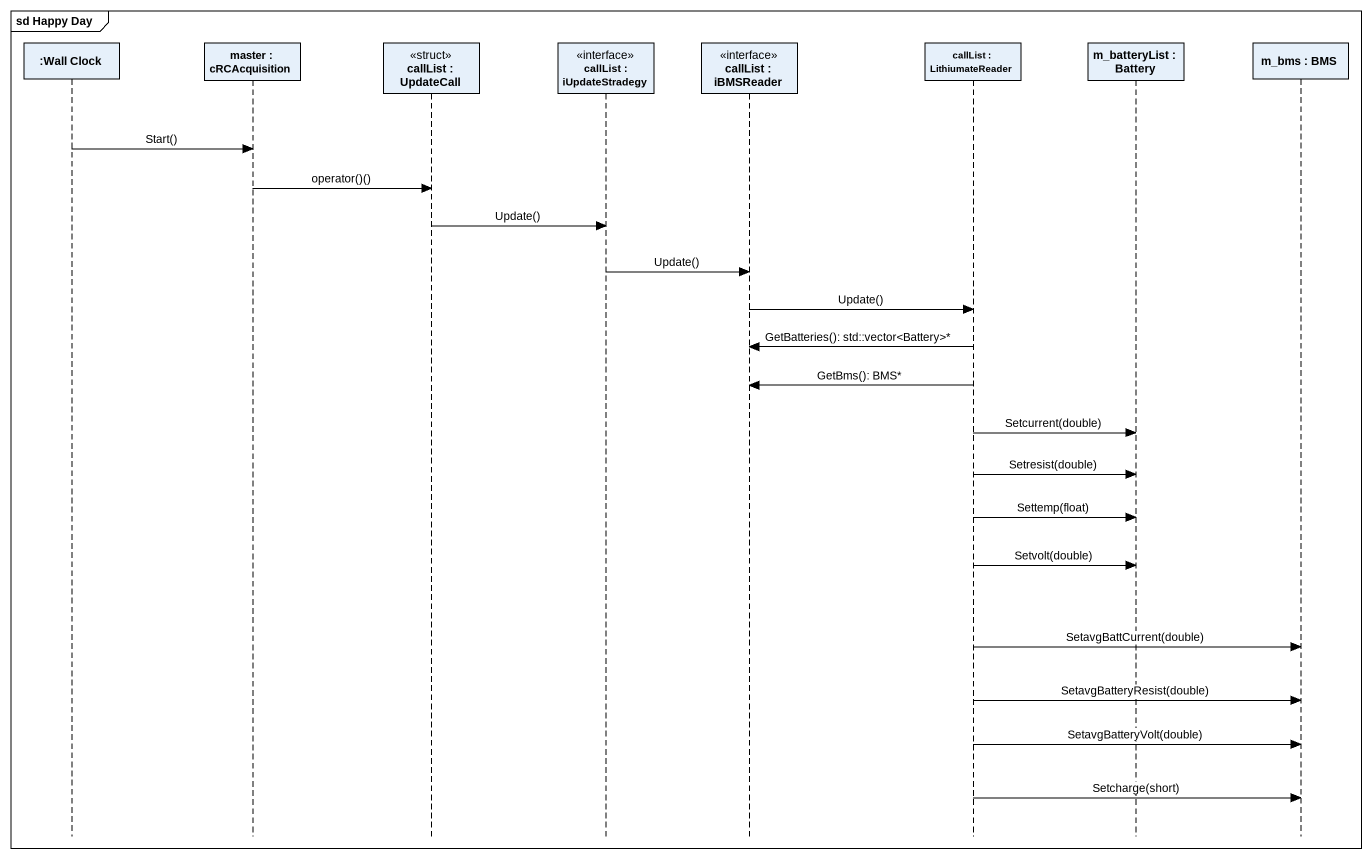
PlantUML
@startuml
mainframe sd Happy Day
hide footbox
participant ":Wall Clock" as Wall_Clock
participant "master : cRCAcquisition" as master
participant "callList : UpdateCall" as callList <<struct>>
participant "callList : iUpdateStradegy" as callList_2 <<interface>>
participant "callList : iBMSReader" as callList_3 <<interface>>
participant "callList : LithiumateReader" as callList_4
participant "m_batteryList : Battery" as m_batteryList
participant "m_bms : BMS" as m_bms

Wall_Clock -> master : Start()
master -> callList : operator()()
callList -> callList_2 : Update()
callList_2 -> callList_3 : Update()
callList_3 -> callList_4 : Update()
callList_4 -> callList_3 : GetBatteries(): std::vector<Battery>*
callList_4 -> callList_3 : GetBms(): BMS*
callList_4 -> m_batteryList : Setcurrent(double)
callList_4 -> m_batteryList : Setresist(double)
callList_4 -> m_batteryList : Settemp(float)
callList_4 -> m_batteryList : Setvolt(double)
callList_4 -> m_bms : SetavgBattCurrent(double)
callList_4 -> m_bms : SetavgBatteryResist(double)
callList_4 -> m_bms : SetavgBatteryVolt(double)
callList_4 -> m_bms : Setcharge(short)
@enduml
